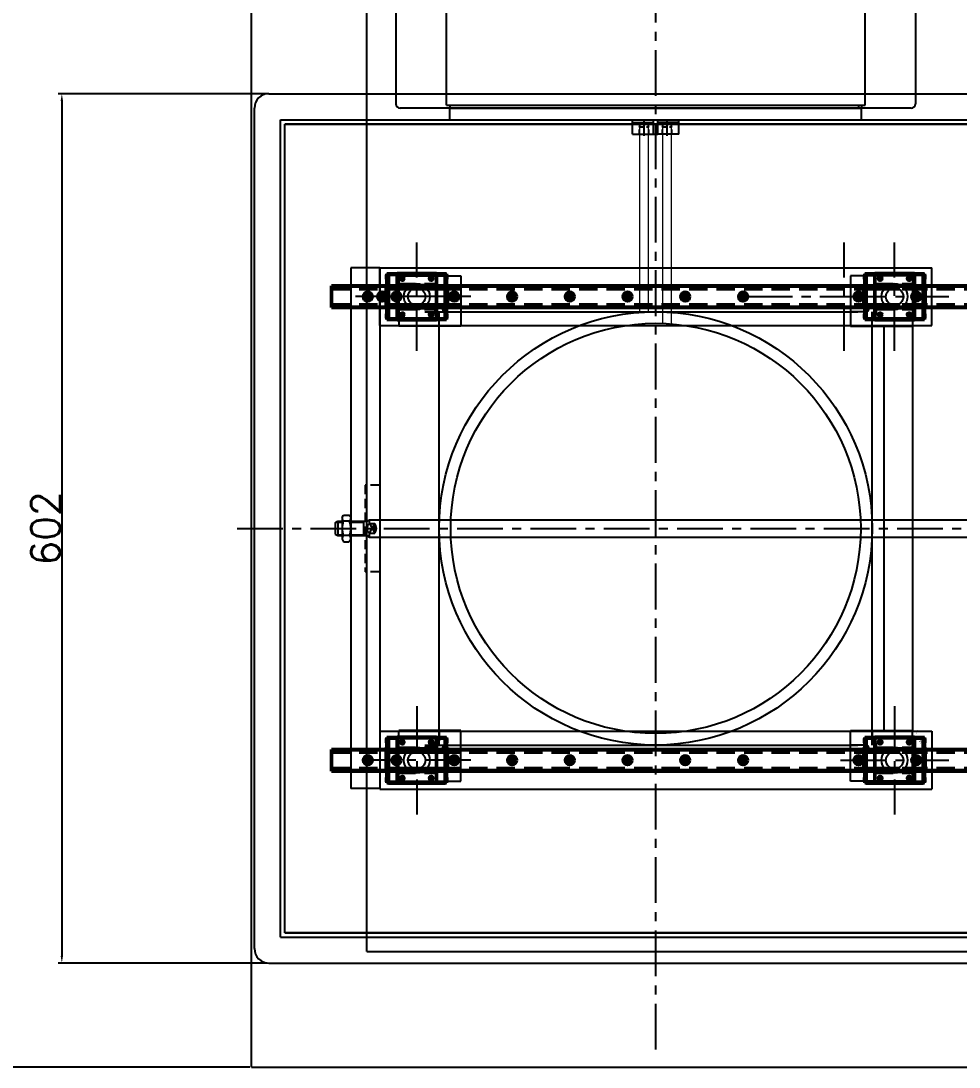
# Model space of a CAD drawing. Header units: millimetres. Extents: x 30636 to 38225, y -21023 to -5848.
# Drawn here: x 34054 to 34703, y -7447 to -6723 of the extents above; entities that cross this region are included whole.
import ezdxf

# ---------------------------------------------------------------- set-up
doc = ezdxf.new("R2010")
doc.units = ezdxf.units.MM
for name, pattern in [('CENTER', [50.8, 31.75, -6.35, 6.35, -6.35]), ('CENTERX2', [20.32, 12.7, -2.54, 2.54, -2.54]), ('DASHED', [19.05, 12.7, -6.35]), ('DASHED2', [9.525, 6.35, -3.175]), ('HIDDEN2', [4.7625, 3.175, -1.5875]), ('SLD-실선', [0])]:
    doc.linetypes.add(name, pattern=pattern)
doc.layers.add('6', color=1, linetype='Continuous')
doc.layers.add('TITLE', color=7, linetype='Continuous')
for name, color, linetype, lineweight in [('AM_4', 3, 'Continuous', 25), ('attrib', 2, 'Continuous', 35), ('CENTER', 1, 'CENTERX2', 0), ('hidden', 3, 'DASHED', 25), ('thread', 3, 'Continuous', 25), ('vis', 1, 'Continuous', 50)]:
    doc.layers.add(name, color=color, linetype=linetype, lineweight=lineweight)
doc.styles.add('ADESK1', font='simplex.shx')
doc.styles.get("Standard").update_dxf_attribs({"font": 'arial.ttf', "oblique": 15, "height": 10})
doc.dimstyles.new('ISO-25', dxfattribs={"dimtxt": 10, "dimasz": 2.5, "dimexe": 1.25, "dimexo": 0.625, "dimtad": 1, "dimtxsty": 'Standard', "dimcen": 2.5, "dimclrd": 1, "dimclre": 1, "dimclrt": 1, "dimadec": 0, "dimazin": 0, "dimtfac": 1, "dimtmove": 0, "dimatfit": 3, "dimfxl": 1, "dimtfillclr": 1, "dimarcsym": 0})

# ---------------------------------------------------------------- blocks, each defined once
blk = doc.blocks.new('11_SSEBZ16_b_0_in_SSEBZ16G_630_900')
at = {"layer": 'AM_4'}
for p, q in [((827.87, 1485.7), (827.87, 1486.2)), ((842.13, 1485.7), (842.13, 1486.2)), ((827.87, 1444.3), (827.87, 1443.8)), ((842.13, 1444.3), (842.13, 1443.8))]:
    blk.add_line(p, q, dxfattribs=at)
at = {"layer": 'CENTER'}
for p, q in [((821.5, 1485.27), (821.5, 1485.93)), ((848.5, 1485.27), (848.5, 1485.93)), ((820.92, 1475), (824.08, 1475)), ((822.5, 1473.42), (822.5, 1476.58)), ((845.92, 1475), (849.08, 1475)), ((847.5, 1473.42), (847.5, 1476.58)), ((822.5, 1453.42), (822.5, 1456.58)), ((847.5, 1453.42), (847.5, 1456.58)), ((820.92, 1455), (824.08, 1455)), ((845.92, 1455), (849.08, 1455)), ((821.5, 1444.07), (821.5, 1444.73)), ((848.5, 1444.07), (848.5, 1444.73))]:
    blk.add_line(p, q, dxfattribs=at)
at = {"layer": 'hidden'}
for p, q in [((819.45, 1485.3), (819.45, 1484.7)), ((823.3, 1485.3), (819.45, 1485.3)), ((820, 1485.7), (820, 1485.3)), ((821.5, 1485.3), (821.5, 1485.7)), ((823, 1485.3), (823, 1485.7)), ((823.3, 1485.3), (823.3, 1485.7)), ((826.92, 1485.7), (826.92, 1486.2)), ((827.43, 1485.7), (827.43, 1486.2)), ((827.5, 1478.75), (827.5, 1486.2)), ((827.63, 1485.7), (827.63, 1486.2)), ((827.8, 1478.75), (827.8, 1486.2)), ((828.06, 1478.75), (828.06, 1486.2)), ((828.78, 1478.75), (828.78, 1486.2)), ((830, 1478.75), (830, 1486.2)), ((840, 1478.75), (840, 1486.2)), ((841.22, 1478.75), (841.22, 1486.2)), ((841.94, 1478.75), (841.94, 1486.2)), ((842.2, 1478.75), (842.2, 1486.2)), ((842.37, 1486.2), (842.37, 1485.7)), ((842.5, 1478.75), (842.5, 1486.2)), ((842.57, 1485.7), (842.57, 1486.2)), ((843.08, 1485.7), (843.08, 1486.2)), ((846.7, 1485.7), (846.7, 1485.3)), ((850.55, 1485.3), (846.7, 1485.3)), ((847, 1485.7), (847, 1485.3)), ((848.5, 1485.3), (848.5, 1485.7)), ((850, 1485.3), (850, 1485.7)), ((850.55, 1485.3), (850.55, 1484.7)), ((826.03, 1451.3), (826.03, 1478.7)), ((826.24, 1451.3), (826.24, 1478.7)), ((827.45, 1478.75), (827.45, 1478.7)), ((827.45, 1478.75), (842.55, 1478.75)), ((827.5, 1451.3), (827.5, 1478.7)), ((827.75, 1478.75), (827.75, 1478.7)), ((827.8, 1451.3), (827.8, 1478.7)), ((827.99, 1478.75), (827.99, 1478.7)), ((828.06, 1451.3), (828.06, 1478.7)), ((828.75, 1478.75), (828.75, 1478.7)), ((828.78, 1451.3), (828.78, 1478.7)), ((829.95, 1478.75), (829.95, 1478.7)), ((830, 1451.3), (830, 1478.7)), ((840, 1451.3), (840, 1478.7)), ((840.05, 1478.75), (840.05, 1478.7)), ((841.22, 1451.3), (841.22, 1478.7)), ((841.25, 1478.75), (841.25, 1478.7)), ((841.94, 1451.3), (841.94, 1478.7)), ((842.01, 1478.75), (842.01, 1478.7)), ((842.2, 1451.3), (842.2, 1478.7)), ((842.25, 1478.75), (842.25, 1478.7)), ((842.5, 1451.3), (842.5, 1478.7)), ((842.55, 1478.75), (842.55, 1478.7)), ((843.76, 1451.3), (843.76, 1478.7)), ((843.97, 1451.3), (843.97, 1478.7)), ((827.45, 1451.25), (827.45, 1451.3)), ((827.45, 1451.25), (842.55, 1451.25)), ((827.5, 1443.8), (827.5, 1451.25)), ((827.75, 1451.25), (827.75, 1451.3)), ((827.8, 1443.8), (827.8, 1451.25)), ((827.99, 1451.25), (827.99, 1451.3)), ((828.06, 1443.8), (828.06, 1451.25)), ((828.75, 1451.25), (828.75, 1451.3)), ((828.78, 1443.8), (828.78, 1451.25)), ((829.95, 1451.25), (829.95, 1451.3)), ((830, 1443.8), (830, 1451.25)), ((840, 1443.8), (840, 1451.25)), ((840.05, 1451.25), (840.05, 1451.3)), ((841.22, 1443.8), (841.22, 1451.25)), ((841.25, 1451.25), (841.25, 1451.3)), ((841.94, 1443.8), (841.94, 1451.25)), ((842.01, 1451.25), (842.01, 1451.3)), ((842.2, 1443.8), (842.2, 1451.25)), ((842.25, 1451.25), (842.25, 1451.3)), ((842.5, 1443.8), (842.5, 1451.25)), ((842.55, 1451.25), (842.55, 1451.3)), ((819.45, 1444.7), (819.45, 1445.3)), ((823.3, 1444.7), (819.45, 1444.7)), ((820, 1444.7), (820, 1444.3)), ((821.5, 1444.7), (821.5, 1444.3)), ((823, 1444.3), (823, 1444.7)), ((823.3, 1444.3), (823.3, 1444.7)), ((826.92, 1444.3), (826.92, 1443.8)), ((827.43, 1444.3), (827.43, 1443.8)), ((827.63, 1443.8), (827.63, 1444.3)), ((842.37, 1444.3), (842.37, 1443.8)), ((842.57, 1444.3), (842.57, 1443.8)), ((843.08, 1444.3), (843.08, 1443.8)), ((850.55, 1444.7), (846.7, 1444.7)), ((846.7, 1444.7), (846.7, 1444.3)), ((847, 1444.7), (847, 1444.3)), ((848.5, 1444.7), (848.5, 1444.3)), ((850, 1444.3), (850, 1444.7)), ((850.55, 1444.7), (850.55, 1445.3))]:
    blk.add_line(p, q, dxfattribs=at)
at = {"layer": 'thread'}
for centre in [(822.5, 1475), (847.5, 1475), (822.5, 1455), (847.5, 1455)]:
    blk.add_arc(centre, 1.5, 75, 15, dxfattribs=at)
at = {"layer": 'vis'}
for p, q in [((850.75, 1485.7), (819.25, 1485.7)), ((819.25, 1484.7), (819.25, 1485.7)), ((819.75, 1484.7), (819.75, 1485.7)), ((820, 1485.9), (823, 1485.9)), ((820, 1485.9), (820, 1485.7)), ((823, 1485.7), (823, 1485.9)), ((843.73, 1486.2), (826.27, 1486.2)), ((826.27, 1485.7), (826.27, 1486.2)), ((843.73, 1485.7), (843.73, 1486.2)), ((847, 1485.9), (850, 1485.9)), ((847, 1485.9), (847, 1485.7)), ((850, 1485.7), (850, 1485.9)), ((850.25, 1484.7), (850.25, 1485.7)), ((850.75, 1484.7), (850.75, 1485.7)), ((851, 1478.7), (819, 1478.7)), ((819, 1451.3), (819, 1478.7)), ((819.2, 1484.7), (850.8, 1484.7)), ((819.2, 1484.7), (819.2, 1478.7)), ((819.5, 1451.3), (819.5, 1478.7)), ((819.7, 1484.7), (819.7, 1478.7)), ((827.2, 1451.3), (827.2, 1478.7)), ((827.7, 1451.3), (827.7, 1478.7)), ((842.3, 1451.3), (842.3, 1478.7)), ((842.8, 1451.3), (842.8, 1478.7)), ((850.3, 1484.7), (850.3, 1478.7)), ((850.5, 1451.3), (850.5, 1478.7)), ((850.8, 1484.7), (850.8, 1478.7)), ((851, 1451.3), (851, 1478.7)), ((851, 1451.3), (819, 1451.3)), ((819.2, 1445.3), (819.2, 1451.3)), ((819.7, 1445.3), (819.7, 1451.3)), ((850.3, 1445.3), (850.3, 1451.3)), ((850.8, 1445.3), (850.8, 1451.3)), ((850.8, 1445.3), (819.2, 1445.3)), ((819.25, 1445.3), (819.25, 1444.3)), ((819.25, 1444.3), (850.75, 1444.3)), ((819.75, 1445.3), (819.75, 1444.3)), ((820, 1444.3), (820, 1444.1)), ((820, 1444.1), (823, 1444.1)), ((823, 1444.1), (823, 1444.3)), ((826.27, 1444.3), (826.27, 1443.8)), ((843.73, 1443.8), (826.27, 1443.8)), ((843.73, 1444.3), (843.73, 1443.8)), ((847, 1444.3), (847, 1444.1)), ((847, 1444.1), (850, 1444.1)), ((850, 1444.1), (850, 1444.3)), ((850.25, 1445.3), (850.25, 1444.3)), ((850.75, 1445.3), (850.75, 1444.3))]:
    blk.add_line(p, q, dxfattribs=at)
for centre in [(822.5, 1475), (847.5, 1475), (822.5, 1455), (847.5, 1455)]:
    blk.add_circle(centre, 1.23, dxfattribs=at)
at = {"layer": 'attrib'}
for tag, p, flags in [('NB', (856, 1486.2), 8), ('NN', (856, 1485.7), 8), ('NT', (856, 1485.2), 8), ('NBSYN', (856, 1484.7), 8), ('W', (856, 1481.2), 8), ('SLL', (856, 1479.2), 8), ('S', (856, 1478.7), 8), ('CATALOG', (856, 1483.7), 8), ('C', (856, 1479.7), 8), ('LINA', (856, 1484.2), 8), ('PN', (856, 1483.2), 8), ('H', (856, 1482.7), 8), ('MAT', (856, 1482.2), 8), ('MX', (856, 1481.7), 8), ('L1', (856, 1480.7), 8), ('B', (856, 1480.2), 8), ('LL', (856, 1478.2), 8), ('L2', (856, 1477.7), 8), ('W1', (856, 1476.2), 8), ('W2', (856, 1475.7), 8), ('VA1', (856, 1472.2), 8), ('WA1', (856, 1471.2), 8), ('WA2', (856, 1470.7), 8), ('CBB', (856, 1476.7), 8), ('CAA', (856, 1474.7), 8), ('G', (856, 1473.7), 8), ('CA1', (856, 1473.2), 8), ('CA2', (856, 1472.7), 8), ('K', (856, 1477.2), 8), ('H1', (856, 1475.2), 8), ('F', (856, 1474.2), 8), ('HA1', (856, 1471.7), 8), ('RA1', (856, 1470.2), 8), ('HA2', (856, 1469.7), 8), ('POIA1', (856, 1469.2), 8), ('BHA1', (856, 1468.7), 8), ('BHA2', (856, 1468.2), 8), ('BHA3', (856, 1467.7), 8), ('BHA5', (856, 1467.2), 8), ('BHA6', (856, 1466.7), 8), ('BHA7', (856, 1466.2), 8), ('BHA8', (856, 1465.7), 8), ('BVA1', (856, 1465.2), 8), ('BVA3', (856, 1464.7), 8), ('BVA4', (856, 1464.2), 8), ('BVA5', (856, 1463.7), 8), ('BVA6', (856, 1463.2), 8), ('BCA1', (856, 1462.7), 8), ('BCA2H', (856, 1462.2), 8), ('BCA2V', (856, 1461.7), 8), ('BRA1', (856, 1461.2), 8), ('BRA2', (856, 1460.7), 8), ('BDA1', (856, 1460.2), 8), ('BHB1', (856, 1459.7), 8), ('BHB2', (856, 1459.2), 8), ('BVB1', (856, 1458.7), 8), ('BVB2', (856, 1458.2), 8), ('BRB1', (856, 1457.7), 8), ('BRB2', (856, 1457.2), 8), ('BRB3', (856, 1456.7), 8), ('BHC1', (856, 1456.2), 8), ('BHC2', (856, 1455.7), 8), ('COMPANY', (856, 1453.2), 8), ('BHC3', (856, 1455.2), 8), ('BHC4', (856, 1454.7), 8), ('BHC5', (856, 1454.2), 8), ('MD', (856, 1453.7), 8), ('PSOL_0', (856, 1452.7), 9), ('PSOL_1', (856, 1452.2), 9), ('PSOL_2', (856, 1451.7), 9), ('PSOL_3', (856, 1451.2), 9), ('PSOL_4', (856, 1450.7), 9)]:
    blk.add_attdef(tag, p, '', height=0.5, dxfattribs=dict(at, flags=flags))
blk = doc.blocks.new('4465434564336')
at = {"color": 20}
for p, q in [((1896.06, 644.81), (1896.06, 630.31)), ((1896.06, 644.81), (1904.06, 644.81)), ((1904.06, 644.81), (1904.06, 630.31)), ((1896.06, 630.31), (1904.06, 630.31)), ((1896.06, 612.81), (1896.06, 627.31)), ((1896.06, 627.31), (1904.06, 627.31)), ((1904.06, 612.81), (1904.06, 627.31)), ((1896.06, 612.81), (1904.06, 612.81))]:
    blk.add_line(p, q, dxfattribs=at)
at = {"color": 3, "linetype": 'HIDDEN2'}
for p, q in [((1896.06, 640.06), (1901.06, 640.06)), ((1901.06, 640.06), (1901.06, 633.56)), ((1901.06, 639.81), (1904.06, 639.81)), ((1896.06, 633.56), (1901.06, 633.56)), ((1901.06, 633.81), (1904.06, 633.81)), ((1896.06, 624.06), (1901.06, 624.06)), ((1901.06, 624.06), (1901.06, 617.56)), ((1901.06, 623.81), (1904.06, 623.81)), ((1896.06, 617.56), (1901.06, 617.56)), ((1901.06, 617.81), (1904.06, 617.81))]:
    blk.add_line(p, q, dxfattribs=at)
at = {"color": 1}
for p, q in [((1894.86, 636.81), (1905.26, 636.81)), ((1894.86, 620.81), (1905.26, 620.81))]:
    blk.add_line(p, q, dxfattribs=at)
blk = doc.blocks.new('4346543465435636')
blk.add_blockref('4465434564336', (2973.13, -9523.96))
blk = doc.blocks.new('*D1129')
at = {"color": 1, "lineweight": -2, "transparency": 16777216}
for p, q in [((34212, -6247.43), (34013.19, -6247.43)), ((34015.69, -6252.43), (34015.69, -7442.43)), ((34212, -7447.43), (34013.19, -7447.43))]:
    blk.add_line(p, q, dxfattribs=at)
at = {"color": 1, "transparency": 16777216}
for points in [[(34014.86, -6252.43), (34016.52, -6252.43), (34015.69, -6247.43)], [(34014.86, -7442.43), (34016.52, -7442.43), (34015.69, -7447.43)]]:
    blk.add_solid(points, dxfattribs=at)
at = {"layer": 'Defpoints', "color": 0, "transparency": 16777216}
for p in [(34213.25, -6247.43), (34015.69, -7447.43), (34213.25, -7447.43)]:
    blk.add_point(p, dxfattribs=at)
at = {"color": 1, "transparency": 16777216, "insert": (34004.44, -6847.43), "char_height": 20, "attachment_point": 5, "rotation": 90, "style": 'ADESK1'}
blk.add_mtext('1200', dxfattribs=at)
blk = doc.blocks.new('*D1140')
at = {"color": 1, "lineweight": -2, "transparency": 16777216}
for p, q in [((34224, -6773.43), (34079.37, -6773.43)), ((34081.87, -6778.43), (34081.87, -7370.43)), ((34224, -7375.43), (34079.37, -7375.43))]:
    blk.add_line(p, q, dxfattribs=at)
at = {"color": 1, "transparency": 16777216}
for points in [[(34081.03, -6778.43), (34082.7, -6778.43), (34081.87, -6773.43)], [(34081.03, -7370.43), (34082.7, -7370.43), (34081.87, -7375.43)]]:
    blk.add_solid(points, dxfattribs=at)
at = {"layer": 'Defpoints', "color": 0, "transparency": 16777216}
for p in [(34225.25, -6773.43), (34081.87, -7375.43), (34225.25, -7375.43)]:
    blk.add_point(p, dxfattribs=at)
at = {"color": 1, "transparency": 16777216, "insert": (34070.62, -7074.43), "char_height": 20, "attachment_point": 5, "rotation": 90, "style": 'ADESK1'}
blk.add_mtext('602', dxfattribs=at)

msp = doc.modelspace()

# ---------------------------------------------------------------- linework, layer by layer
at = {"color": 1, "linetype": 'CENTER'}
for p, q in [((34493.24794, -7435.36976), (34493.24794, -6219.31888)), ((34327.74794, -6951.42669), (34327.74794, -6876.42669)), ((34623.74794, -6951.42669), (34623.74794, -6876.42669)), ((34658.74794, -6951.42669), (34658.74794, -6876.42669)), ((34340.24794, -6913.92669), (34285.24794, -6913.92669)), ((34365.24794, -6913.92669), (34290.24794, -6913.92669)), ((34556.24794, -6913.92669), (34631.24794, -6913.92669)), ((34621.24794, -6913.92669), (34696.24794, -6913.92669)), ((34203.24794, -7074.42669), (35423.24794, -7074.42669)), ((34327.74794, -7197.42669), (34327.74794, -7272.42669)), ((34658.74794, -7197.42669), (34658.74794, -7272.42669)), ((34365.24794, -7234.92669), (34290.24794, -7234.92669)), ((34621.24794, -7234.92669), (34696.24794, -7234.92669))]:
    msp.add_line(p, q, dxfattribs=at)
for p, q in [((34213.24794, -7447.42669), (34213.24794, -6247.42669)), ((34293.24794, -7367.42669), (34293.24794, -6327.42669)), ((34491.74794, -6801.42669), (34494.74794, -6801.42669)), ((34302.04794, -6893.92669), (34684.44794, -6893.92669)), ((34302.04794, -6933.92669), (34302.04794, -6893.92669)), ((34684.44794, -6933.92669), (34684.44794, -6893.92669)), ((34302.04794, -6933.92669), (34684.44794, -6933.92669)), ((34302.04794, -7214.92669), (34684.44794, -7214.92669)), ((34684.44794, -7214.92669), (34684.44794, -7254.92669)), ((34302.04794, -7254.92669), (34684.44794, -7254.92669)), ((34293.24794, -7367.42669), (35333.24794, -7367.42669)), ((34213.24794, -7447.42669), (35413.24794, -7447.42669))]:
    msp.add_line(p, q)
at = {"color": 5}
for p, q in [((34225.24794, -6773.42669), (35401.24794, -6773.42669)), ((34215.24794, -7365.42669), (34215.24794, -6783.42669)), ((34233.24794, -6791.42669), (35393.24794, -6791.42669)), ((34233.24794, -7357.42669), (34233.24794, -6791.42669)), ((34722.95126, -6794.42669), (34236.24794, -6794.42669)), ((34236.24794, -7354.42669), (34236.24794, -6794.42669)), ((34236.24794, -6794.42669), (35390.24794, -6794.42669)), ((34233.24794, -7357.42669), (35393.24794, -7357.42669)), ((34722.95126, -7354.42669), (34236.24794, -7354.42669)), ((34236.24794, -7354.42669), (35390.24794, -7354.42669)), ((34225.24794, -7375.42669), (35401.24794, -7375.42669))]:
    msp.add_line(p, q, dxfattribs=at)
at = {"color": 190}
for p, q in [((34350.74795, -6781.42668), (34350.74795, -6783.42669)), ((34350.74795, -6781.42668), (34350.74795, -6783.42669)), ((34350.74795, -6791.42669), (34350.74795, -6783.42669)), ((34350.74795, -6783.42669), (34635.74794, -6783.42669)), ((34635.74795, -6783.42669), (34350.74795, -6783.42669)), ((34633.74795, -6781.42668), (34633.74795, -6783.42669)), ((34633.74795, -6781.42668), (34633.74795, -6783.42669)), ((34635.74794, -6791.42669), (34635.74794, -6783.42669)), ((34635.74795, -6781.42668), (34635.74795, -6783.42669)), ((34635.74795, -6781.42668), (34635.74795, -6783.42669)), ((34350.74795, -6791.42669), (34635.74794, -6791.42669))]:
    msp.add_line(p, q, dxfattribs=at)
at = {"color": 30}
for p, q in [((34477.24794, -6793.42669), (34477.24794, -6791.42669)), ((34491.74794, -6793.42669), (34491.74794, -6791.42669)), ((34494.74794, -6793.42669), (34494.74794, -6791.42669)), ((34509.24794, -6793.42669), (34509.24794, -6791.42669))]:
    msp.add_line(p, q, dxfattribs=at)
at = {"color": 30, "linetype": 'SLD-실선', "lineweight": 18}
for p, q in [((34482.24794, -6924.83057), (34482.24794, -6796.42669)), ((34488.24794, -6924.51005), (34488.24794, -6796.42669)), ((34498.24794, -6932.51475), (34498.24794, -6796.42669)), ((34504.24794, -6932.85339), (34504.24794, -6796.42669))]:
    msp.add_line(p, q, dxfattribs=at)
at = {"color": 3}
for p, q in [((34282.04794, -6893.92669), (34282.04794, -7254.56677)), ((34302.04794, -6893.92669), (34282.04794, -6893.92669)), ((34302.04794, -6893.92669), (34302.04794, -7254.56677)), ((34302.04794, -7254.56677), (34282.04794, -7254.56677))]:
    msp.add_line(p, q, dxfattribs=at)
at = {"color": 4}
for p, q in [((34315.24794, -6899.42669), (34315.24794, -6934.42669)), ((34315.24794, -6899.42669), (34358.24794, -6899.42669)), ((34358.24794, -6899.42669), (34358.24794, -6934.4273)), ((34628.24794, -6899.42669), (34628.24794, -6934.4273)), ((34671.24794, -6899.42669), (34628.24794, -6899.42669)), ((34671.24794, -6899.42669), (34671.24794, -6934.42669)), ((34346.24794, -6924.42669), (34358.24794, -6924.42669)), ((34640.24794, -6924.42669), (34628.24794, -6924.42669)), ((34343.24794, -6934.42669), (34343.24794, -6927.42669)), ((34643.24794, -6934.42669), (34643.24794, -6927.42669)), ((34358.24794, -6934.4273), (34315.24794, -6934.4273)), ((34628.24794, -6934.4273), (34671.24794, -6934.4273)), ((34651.24794, -6934.4273), (34651.24794, -7214.42609)), ((34671.24794, -6934.4273), (34671.24794, -7214.42609)), ((34358.24794, -7214.42609), (34315.24794, -7214.42609)), ((34315.24794, -7249.42669), (34315.24794, -7214.42669)), ((34343.24794, -7214.42669), (34343.24794, -7221.42669)), ((34358.24794, -7249.42669), (34358.24794, -7214.42609)), ((34628.24794, -7249.42669), (34628.24794, -7214.42609)), ((34628.24794, -7214.42609), (34671.24794, -7214.42609)), ((34643.24794, -7214.42669), (34643.24794, -7221.42669)), ((34671.24794, -7249.42669), (34671.24794, -7214.42669)), ((34346.24794, -7224.42669), (34358.24794, -7224.42669)), ((34640.24794, -7224.42669), (34628.24794, -7224.42669)), ((34315.24794, -7249.42669), (34358.24794, -7249.42669)), ((34671.24794, -7249.42669), (34628.24794, -7249.42669))]:
    msp.add_line(p, q, dxfattribs=at)
at = {"color": 6}
for p, q in [((34333.24794, -6924.42669), (34633.24794, -6924.42669)), ((34343.24794, -7224.42669), (34343.24794, -6924.42669)), ((34643.24794, -7224.42669), (34643.24794, -6924.42669)), ((34271.24794, -7070.52669), (34273.1532, -7069.42669)), ((34273.1532, -7069.42669), (34276.04794, -7069.42669)), ((34273.1532, -7069.42669), (34273.1532, -7079.42669)), ((34276.04794, -7066.98216), (34277.08318, -7065.18909)), ((34276.04794, -7066.98216), (34276.04794, -7081.87122)), ((34281.24794, -7069.51921), (34276.84794, -7069.51921)), ((34277.08318, -7065.18909), (34281.01271, -7065.18909)), ((34282.04794, -7066.98216), (34281.01271, -7065.18909)), ((34282.04794, -7066.98216), (34282.04794, -7081.87122)), ((34282.04794, -7069.42669), (34293.24794, -7069.42669)), ((34290.74794, -7069.42669), (34290.74794, -7079.42669)), ((34293.24794, -7069.42669), (34294.97999, -7068.42669)), ((34293.24794, -7079.42669), (34293.24794, -7069.42669)), ((34294.97999, -7068.42669), (34783.24794, -7068.42669)), ((34294.97999, -7071.11007), (34294.97999, -7068.42669)), ((34271.24794, -7070.52669), (34271.24794, -7078.32669)), ((34294.97999, -7071.11007), (34298.74794, -7071.11007)), ((34298.74794, -7077.74332), (34298.74794, -7071.11007)), ((34271.24794, -7078.32669), (34273.1532, -7079.42669)), ((34273.1532, -7079.42669), (34276.04794, -7079.42669)), ((34276.04794, -7081.87122), (34277.08318, -7083.6643)), ((34281.24794, -7079.33417), (34276.84794, -7079.33417)), ((34277.08318, -7083.6643), (34281.01271, -7083.6643)), ((34282.04794, -7081.87122), (34281.01271, -7083.6643)), ((34282.04794, -7079.42669), (34293.24794, -7079.42669)), ((34293.24794, -7079.42669), (34294.97999, -7080.42669)), ((34294.97999, -7077.74332), (34298.74794, -7077.74332)), ((34294.97999, -7080.42669), (34294.97999, -7077.74332)), ((34294.97999, -7080.42669), (34783.24794, -7080.42669)), ((34333.24794, -7224.42669), (34633.24794, -7224.42669))]:
    msp.add_line(p, q, dxfattribs=at)
at = {"color": 5, "linetype": 'DASHED2'}
for p, q in [((34292.04794, -7044.42669), (34292.04794, -7104.42669)), ((34302.04794, -7044.42669), (34292.04794, -7044.42669)), ((34302.04794, -7104.42669), (34292.04794, -7104.42669))]:
    msp.add_line(p, q, dxfattribs=at)
at = {"color": 3}
for centre in [(34327.74794, -6913.92669), (34658.74794, -6913.92669), (34327.74794, -7234.92669), (34658.74794, -7234.92669)]:
    msp.add_circle(centre, 9, dxfattribs=at)
for centre in [(34327.74794, -6913.92669), (34658.74794, -6913.92669), (34327.74794, -7234.92669), (34658.74794, -7234.92669)]:
    msp.add_circle(centre, 6)
at = {"color": 30}
for radius in [150, 142]:
    msp.add_circle((34493.24794, -7074.42669), radius, dxfattribs=at)
at = {"color": 5}
for centre, start, end in [((34225.24794, -6783.42669), 90, 180), ((34225.24794, -7365.42669), 180, 270)]:
    msp.add_arc(centre, 10, start, end, dxfattribs=at)
at = {"color": 4}
for centre, start, end in [((34343.24794, -6924.42669), 0, 270), ((34643.24794, -6924.42669), 270, 180), ((34343.24794, -7224.42669), 90, 0), ((34643.24794, -7224.42669), 180, 90)]:
    msp.add_arc(centre, 3, start, end, dxfattribs=at)
at = {"color": 6}
for centre, radius, start, end in [((34279.37763, -7067.35415), 3.32969, 180, 220.5589634), ((34291.50003, -7074.42669), 15.45208, 161.48256318, 198.51743682), ((34278.71826, -7067.35415), 3.32969, 319.4410366, 0), ((34266.59586, -7074.42669), 15.45208, 341.48256318, 18.51743682), ((34297.28939, -7074.42669), 4.04145, 124.84990458, 235.15009542), ((34293.74794, -7074.42669), 6, 326.44269024, 33.55730976), ((34279.37763, -7081.49923), 3.32969, 139.4410366, 180), ((34278.71826, -7081.49923), 3.32969, 360, 40.5589634)]:
    msp.add_arc(centre, radius, start, end, dxfattribs=at)
at = {"layer": '6', "color": 6}
for p, q in [((34272.07067, -7070.05169), (34276.04794, -7070.05169)), ((34282.04794, -7070.05169), (34290.74794, -7070.05169)), ((34290.74794, -7070.05169), (34291.83047, -7069.42669)), ((34294.97999, -7071.11007), (34298.74794, -7077.74332)), ((34294.97999, -7077.74332), (34298.74794, -7071.11007)), ((34272.07067, -7078.80169), (34276.04794, -7078.80169)), ((34282.04794, -7078.80169), (34290.74794, -7078.80169)), ((34290.74794, -7078.80169), (34291.83047, -7079.42669))]:
    msp.add_line(p, q, dxfattribs=at)
at = {"layer": 'CENTER'}
for p, q in [((34300.59794, -6913.92669), (34286.89794, -6913.92669)), ((34290.59794, -6913.92669), (34296.89794, -6913.92669)), ((34293.74794, -6910.77669), (34293.74794, -6917.07669)), ((34303.74794, -6910.77669), (34303.74794, -6917.07669)), ((34310.59794, -6913.92669), (34316.89794, -6913.92669)), ((34313.74794, -6910.77669), (34313.74794, -6917.07669)), ((34350.59794, -6913.92669), (34356.89794, -6913.92669)), ((34350.59794, -6913.92669), (34356.89794, -6913.92669)), ((34353.74794, -6910.77669), (34353.74794, -6917.07669)), ((34353.74794, -6910.77669), (34353.74794, -6917.07669)), ((34390.59794, -6913.92669), (34396.89794, -6913.92669)), ((34393.74794, -6910.77669), (34393.74794, -6917.07669)), ((34430.59794, -6913.92669), (34436.89794, -6913.92669)), ((34433.74794, -6910.77669), (34433.74794, -6917.07669)), ((34470.59794, -6913.92669), (34476.89794, -6913.92669)), ((34473.74794, -6910.77669), (34473.74794, -6917.07669)), ((34510.59794, -6913.92669), (34516.89794, -6913.92669)), ((34513.74794, -6910.77669), (34513.74794, -6917.07669)), ((34550.59794, -6913.92669), (34556.89794, -6913.92669)), ((34553.74794, -6910.77669), (34553.74794, -6917.07669)), ((34630.59794, -6913.92669), (34636.89794, -6913.92669)), ((34633.74794, -6910.77669), (34633.74794, -6917.07669)), ((34670.59794, -6913.92669), (34676.89794, -6913.92669)), ((34670.59794, -6913.92669), (34676.89794, -6913.92669)), ((34673.74794, -6910.77669), (34673.74794, -6917.07669)), ((34673.74794, -6910.77669), (34673.74794, -6917.07669)), ((34290.59794, -7234.92669), (34296.89794, -7234.92669)), ((34293.74794, -7238.07669), (34293.74794, -7231.77669)), ((34310.59794, -7234.92669), (34316.89794, -7234.92669)), ((34313.74794, -7238.07669), (34313.74794, -7231.77669)), ((34350.59794, -7234.92669), (34356.89794, -7234.92669)), ((34350.59794, -7234.92669), (34356.89794, -7234.92669)), ((34353.74794, -7238.07669), (34353.74794, -7231.77669)), ((34353.74794, -7238.07669), (34353.74794, -7231.77669)), ((34390.59794, -7234.92669), (34396.89794, -7234.92669)), ((34393.74794, -7238.07669), (34393.74794, -7231.77669)), ((34430.59794, -7234.92669), (34436.89794, -7234.92669)), ((34433.74794, -7238.07669), (34433.74794, -7231.77669)), ((34470.59794, -7234.92669), (34476.89794, -7234.92669)), ((34473.74794, -7238.07669), (34473.74794, -7231.77669)), ((34510.59794, -7234.92669), (34516.89794, -7234.92669)), ((34513.74794, -7238.07669), (34513.74794, -7231.77669)), ((34550.59794, -7234.92669), (34556.89794, -7234.92669)), ((34553.74794, -7238.07669), (34553.74794, -7231.77669)), ((34630.59794, -7234.92669), (34636.89794, -7234.92669)), ((34633.74794, -7238.07669), (34633.74794, -7231.77669)), ((34670.59794, -7234.92669), (34676.89794, -7234.92669)), ((34670.59794, -7234.92669), (34676.89794, -7234.92669)), ((34673.74794, -7238.07669), (34673.74794, -7231.77669)), ((34673.74794, -7238.07669), (34673.74794, -7231.77669))]:
    msp.add_line(p, q, dxfattribs=at)
at = {"layer": 'hidden'}
for p, q in [((34268.74794, -6906.92669), (35208.74794, -6906.92669)), ((34268.74794, -6906.98667), (35208.74794, -6906.98667)), ((34268.74794, -6907.70896), (35208.74794, -6907.70896)), ((34268.74794, -6908.92669), (35208.74794, -6908.92669)), ((34268.74794, -6918.92669), (35208.74794, -6918.92669)), ((34268.74794, -6920.14442), (35208.74794, -6920.14442)), ((34268.74794, -6920.86671), (35208.74794, -6920.86671)), ((34268.74794, -6920.92669), (35208.74794, -6920.92669)), ((34268.74794, -7227.92669), (35208.74794, -7227.92669)), ((34268.74794, -7227.98667), (35208.74794, -7227.98667)), ((34268.74794, -7228.70896), (35208.74794, -7228.70896)), ((34268.74794, -7229.92669), (35208.74794, -7229.92669)), ((34268.74794, -7239.92669), (35208.74794, -7239.92669)), ((34268.74794, -7241.14442), (35208.74794, -7241.14442)), ((34268.74794, -7241.86671), (35208.74794, -7241.86671)), ((34268.74794, -7241.92669), (35208.74794, -7241.92669))]:
    msp.add_line(p, q, dxfattribs=at)
for centre, radius, start, end in [((34353.74794, -6913.92669), 3, 246.42182152, 113.57817848), ((34353.74794, -6913.92669), 1.75, 226.70819241, 133.29180759), ((34353.74794, -7234.92669), 3, 246.42182152, 113.57817848), ((34353.74794, -7234.92669), 1.75, 226.70819241, 133.29180759)]:
    msp.add_arc(centre, radius, start, end, dxfattribs=at)
at = {"layer": 'TITLE', "color": 140}
for p, q in [((34313.24795, -6314.42668), (34313.24795, -6780.42669)), ((34673.24794, -6314.42668), (34673.24794, -6780.42669)), ((34670.24794, -6783.42669), (34316.24795, -6783.42669))]:
    msp.add_line(p, q, dxfattribs=at)
at = {"layer": 'TITLE', "color": 5}
for p, q in [((34348.24794, -6781.42668), (34348.24794, -6313.42668)), ((34638.24795, -6781.42668), (34638.24795, -6313.42668)), ((34348.24794, -6781.42668), (34638.24795, -6781.42668))]:
    msp.add_line(p, q, dxfattribs=at)
at = {"layer": 'TITLE', "color": 140}
for centre, start, end in [((34316.24795, -6780.42669), 180, 270), ((34670.24794, -6780.42669), 270, 0)]:
    msp.add_arc(centre, 3, start, end, dxfattribs=at)
at = {"layer": 'vis'}
for p, q in [((34268.74794, -6906.42669), (34872.54794, -6906.42669)), ((34268.74794, -6921.42669), (34268.74794, -6906.42669)), ((34268.74794, -6906.72669), (34872.54794, -6906.72669)), ((34268.74794, -6921.12669), (34872.54794, -6921.12669)), ((34268.74794, -6921.42669), (34872.54794, -6921.42669)), ((34268.74794, -7227.42669), (34872.54794, -7227.42669)), ((34268.74794, -7227.42669), (34268.74794, -7242.42669)), ((34268.74794, -7227.72669), (34872.54794, -7227.72669)), ((34268.74794, -7242.12669), (34872.54794, -7242.12669)), ((34268.74794, -7242.42669), (34872.54794, -7242.42669))]:
    msp.add_line(p, q, dxfattribs=at)
for centre, radius in [((34293.74794, -6913.92669), 3), ((34293.74794, -6913.92669), 1.75), ((34303.74794, -6913.92669), 3), ((34303.74794, -6913.92669), 1.75), ((34313.74794, -6913.92669), 3), ((34313.74794, -6913.92669), 1.75), ((34353.74794, -6913.92669), 3), ((34353.74794, -6913.92669), 1.75), ((34393.74794, -6913.92669), 3), ((34393.74794, -6913.92669), 1.75), ((34433.74794, -6913.92669), 3), ((34433.74794, -6913.92669), 1.75), ((34473.74794, -6913.92669), 3), ((34473.74794, -6913.92669), 1.75), ((34513.74794, -6913.92669), 3), ((34513.74794, -6913.92669), 1.75), ((34553.74794, -6913.92669), 3), ((34553.74794, -6913.92669), 1.75), ((34633.74794, -6913.92669), 3), ((34633.74794, -6913.92669), 1.75), ((34673.74794, -6913.92669), 3), ((34673.74794, -6913.92669), 3), ((34673.74794, -6913.92669), 1.75), ((34673.74794, -6913.92669), 1.75), ((34293.74794, -7234.92669), 3), ((34293.74794, -7234.92669), 1.75), ((34313.74794, -7234.92669), 3), ((34313.74794, -7234.92669), 1.75), ((34353.74794, -7234.92669), 3), ((34353.74794, -7234.92669), 1.75), ((34393.74794, -7234.92669), 3), ((34393.74794, -7234.92669), 1.75), ((34433.74794, -7234.92669), 3), ((34433.74794, -7234.92669), 1.75), ((34473.74794, -7234.92669), 3), ((34473.74794, -7234.92669), 1.75), ((34513.74794, -7234.92669), 3), ((34513.74794, -7234.92669), 1.75), ((34553.74794, -7234.92669), 3), ((34553.74794, -7234.92669), 1.75), ((34633.74794, -7234.92669), 3), ((34633.74794, -7234.92669), 1.75), ((34673.74794, -7234.92669), 3), ((34673.74794, -7234.92669), 3), ((34673.74794, -7234.92669), 1.75), ((34673.74794, -7234.92669), 1.75)]:
    msp.add_circle(centre, radius, dxfattribs=at)
for centre, radius, start, end in [((34353.74794, -6913.92669), 3, 113.57817848, 246.42182152), ((34353.74794, -6913.92669), 1.75, 133.29180759, 226.70819241), ((34353.74794, -7234.92669), 3, 113.57817848, 246.42182152), ((34353.74794, -7234.92669), 1.75, 133.29180759, 226.70819241)]:
    msp.add_arc(centre, radius, start, end, dxfattribs=at)

# ---------------------------------------------------------------- block references
for name, p, rotation in [('4346543465435636', (25598.1064, -11670.60908), 89.99999999999999), ('11_SSEBZ16_b_0_in_SSEBZ16G_630_900', (32862.74794, -6078.92669), 270), ('11_SSEBZ16_b_0_in_SSEBZ16G_630_900', (33193.74794, -6078.92669), 270)]:
    msp.add_blockref(name, p, dxfattribs=dict(rotation=rotation))
at = {"xscale": -1, "rotation": 270}
for p in [(32862.74794, -8069.92669), (33193.74794, -8069.92669)]:
    msp.add_blockref('11_SSEBZ16_b_0_in_SSEBZ16G_630_900', p, dxfattribs=at)

# ---------------------------------------------------------------- texts
at = {"layer": 'attrib', "flags": 8}
for tag, p, s in [('ALT2', (34674.24794, -7213.8537), 'w/o Rail Ends Cut alteration'), ('COMPANY', (34673.24794, -7220.21625), 'misumi'), ('ALT4', (34673.74794, -7215.3844), 'w/o (Additional Blocks)'), ('ALT1', (34674.74794, -7215.07437), 'w/o MC (Tapped Holes)'), ('G', (34675.24794, -7221.02458), '15.0'), ('F', (34675.74794, -7221.6743), '40'), ('DD1DD2HH', (34676.24794, -7219.39634), '3.5x6x4.5'), ('CAA', (34676.74794, -7221.45466), '0.5'), ('H1', (34677.24794, -7221.45466), '9.5'), ('W2', (34677.74794, -7221.45534), '8.5'), ('W1', (34678.24794, -7221.60166), '15'), ('CBB', (34678.74794, -7221.45466), '0.5'), ('K', (34679.24794, -7221.02458), '12.0')]:
    msp.add_attdef(tag, p, s, height=0.5, rotation=270, dxfattribs=at)

# ---------------------------------------------------------------- dimensions: what is measured, and where the dimension line sits
for base, p1, p2, picture, middle in [((34015.69128, -7447.42669), (34213.24794, -6247.42669), (34213.24794, -7447.42669), '*D1129', (34004.44128, -6847.42669)), ((34081.86736, -7375.42669), (34225.24794, -6773.42669), (34225.24794, -7375.42669), '*D1140', (34070.61736, -7074.42669))]:
    dim = msp.add_linear_dim(base=base, p1=p1, p2=p2, angle=90, dimstyle='ISO-25', override={"dimscale": 2, "dimdec": 4, "dimtxsty": 'ADESK1', "dimadec": 4, "dimtdec": 4})
    dim.commit()
    dim.dimension.update_dxf_attribs({"geometry": picture, "text_midpoint": middle})

doc.saveas('drawing.dxf')
